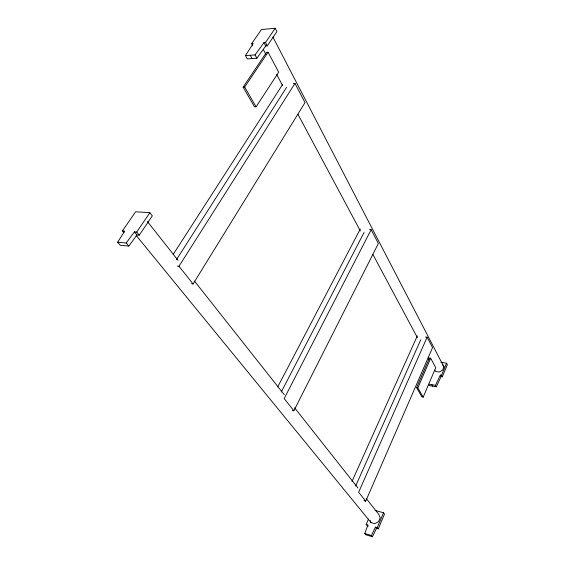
<?xml version="1.0" encoding="UTF-8"?>
<svg xmlns="http://www.w3.org/2000/svg" width="565" height="565" viewBox="0 0 565 565"><rect width="100%" height="100%" fill="white"/><g stroke="black" fill="none" stroke-linecap="round" stroke-linejoin="round"><path stroke-width="0.85" d="M372.462 536.75L371.424 535.514L375.457 527.131L376.474 528.381L372.462 536.75L365.795 534.758L364.75 533.53L367.942 524.949L366.177 524.433L368.507 519.009M383.522 512.773L384.511 514.051L378.26 528.904L377.243 527.654L383.522 512.773L375.04 510.414M441.088 376.601L436.3 386.806L435.495 385.337L440.297 375.125L441.088 376.601L442.275 376.798L441.491 375.322L446.59 363.217L440.919 362.32M442.275 376.798L447.36 364.715L446.59 363.217M272.923 37.057L443.949 366.932L442.579 370.167L439.097 372.045L435.559 371.459L434.796 370.117M423.171 397.153L435.742 367.744L430.685 358.217L429.457 358.026L416.589 387.647L421.949 396.927L423.171 397.153L417.832 387.865L416.589 387.647M417.832 387.865L430.685 358.217M364.03 500.689L365.725 501.155L432.543 347.637L427.126 337.227L425.48 337.001M427.126 337.227L358.641 492.242L365.725 501.155M355.639 486.041L420.77 339.749M351.988 481.451L417.316 335.843M292.282 410.437L293.885 410.783L378.345 243.515L371.149 229.687L369.588 229.581M371.149 229.687L284.181 398.572L293.885 410.783M281.328 391.919L364.079 232.455M277.754 386.841L360.301 228.966M191.528 283.792L193.082 283.983L305.008 102.618L294.994 83.373L293.263 83.458M177.403 266.073L178.978 266.242L294.994 83.373M117.64 242.187L124.71 231.078L122.45 230.894L135.635 211.783L149.873 212.694L152.331 215.851L139.244 235.188L136.935 234.991L134.392 231.876L126.228 242.992L117.64 242.187L120.253 245.267L128.82 246.086L136.935 234.991M176.492 259.618L286.561 87.377M251.672 43.66L261.418 29.542L275.204 28.25L276.921 31.605L267.28 45.857L265.727 45.984L256.856 58.23L247.279 58.908L245.443 55.603L253.212 43.533L251.672 43.66L252.753 45.638M173.165 254.49L282.458 84.694M256.072 106.813L278.693 72.179L268.093 52.227L266.518 52.347L243.112 87.116L254.511 106.863L256.072 106.813L244.694 87.038L243.112 87.116M244.694 87.038L268.093 52.227M134.392 231.876L136.702 232.067L149.873 212.694M245.443 55.603L255.041 54.904L263.954 42.643L265.508 42.509L275.204 28.25M440.297 375.125L441.491 375.322M428.892 384.179L435.495 385.337M428.976 385.514L436.3 386.806M136.158 235.421L371.057 522.632L374.764 523.698L378.564 521.693L380.21 517.794L378.748 514.312L366.169 498.401M375.457 527.131L377.243 527.654M368.387 526.022L367.215 525.683L366.177 524.433M376.474 528.381L378.26 528.904M364.75 533.53L371.424 535.514M126.228 242.992L128.82 246.086M122.45 230.894L123.982 232.745M136.702 232.067L139.244 235.188M178.978 266.242L193.082 283.983M147.486 221.621L178.102 260.366M194.508 281.13L284.167 394.61M294.556 407.753L357.97 488.019M442.402 364.256L443.949 366.932M250.231 55.243L252.061 58.562M431.822 384.687L432.628 386.149M255.041 54.904L256.856 58.23M263.361 49.586L265.861 54.261M276.68 74.502L282.507 85.4M297.91 114.201L360.357 230.979M372.844 254.328L417.387 337.63M428.214 357.871L429.047 359.425M263.954 42.643L265.727 45.984M265.508 42.509L267.28 45.857M370.202 520.534L371.057 522.632"/></g></svg>
